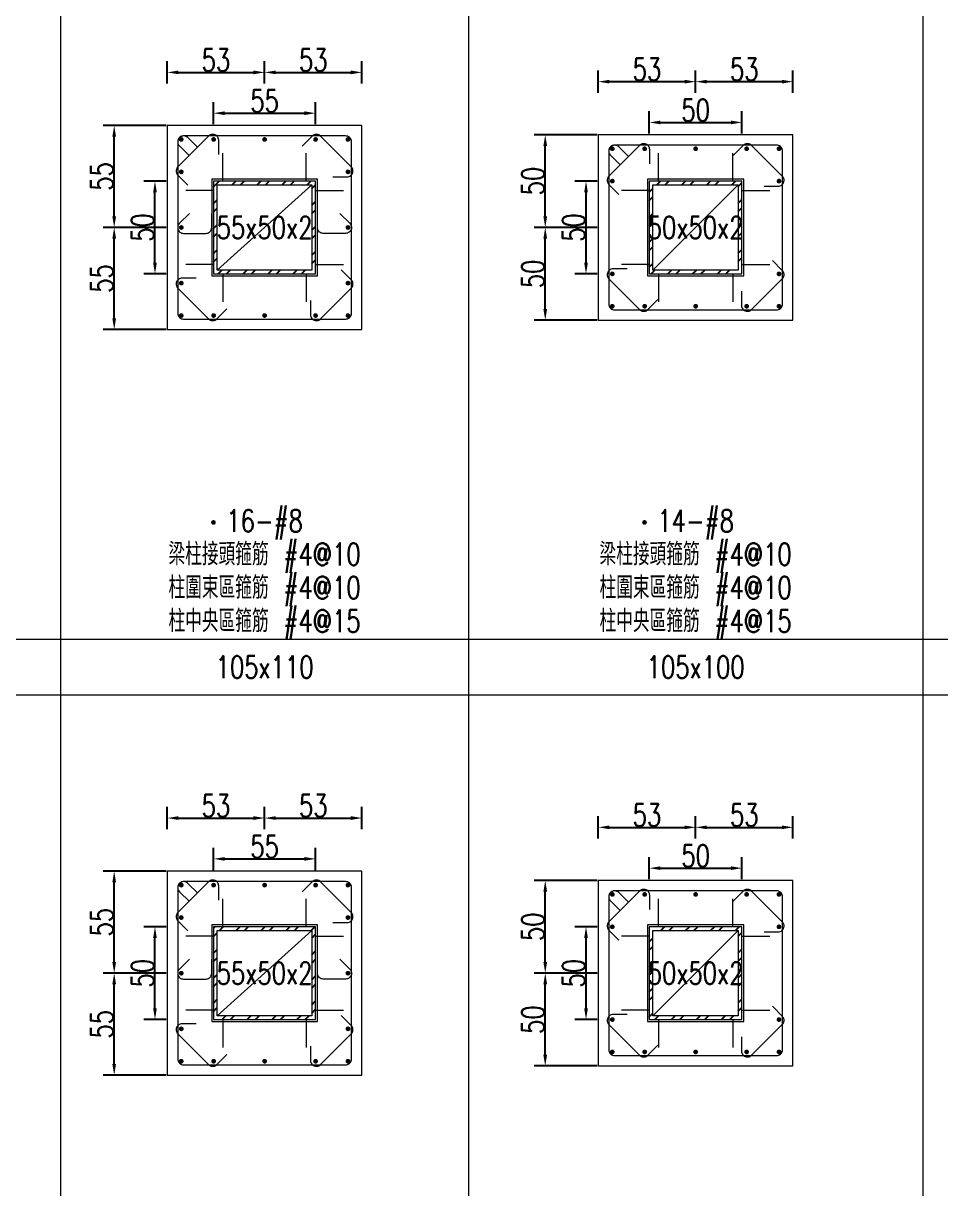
# Model space of a CAD drawing. Header units: millimetres. Extents: x 0 to 3905, y 0 to 8880.
# Drawn here: x 2430 to 2925, y 6568 to 7196 of the extents above; entities that cross this region are included whole.
import ezdxf
from ezdxf.enums import TextEntityAlignment as Align

# ---------------------------------------------------------------- set-up
doc = ezdxf.new("R2010")
doc.units = ezdxf.units.MM
doc.layers.get('DEFPOINTS').update_dxf_attribs({"color": 3})
for name, color, linetype in [('Hatch線', 6, 'Continuous'), ('主筋斷面', 2, 'Continuous'), ('文字-主筋根數', 7, 'Continuous'), ('文字-剪力筋 中央區', 7, 'Continuous'), ('文字-剪力筋-BC', 7, 'Continuous'), ('文字-剪力筋-圍束區', 7, 'Continuous'), ('文字-斷面尺寸', 7, 'Continuous'), ('文字-輔助字', 7, 'Continuous'), ('柱斷面線', 4, 'Continuous'), ('標註字', 4, 'Continuous'), ('箍筋線', 1, 'Continuous'), ('網格線', 7, 'Continuous'), ('鋼柱', 11, 'Continuous')]:
    doc.layers.add(name, color=color, linetype=linetype)
doc.styles.add('note', font='txt.shx', dxfattribs={"width": 0.75, "height": 12})
doc.styles.add('txt', font='txt.shx', dxfattribs={"height": 0.2, "bigfont": 'chineset.shx'})
doc.dimstyles.new('RCAD_DIM', dxfattribs={"dimtxt": 12, "dimasz": 6, "dimexe": 6, "dimexo": 0.625, "dimtad": 1, "dimdec": 0, "dimdsep": 46, "dimtxsty": 'note', "dimcen": 2.5, "dimclrd": 256, "dimclre": 256, "dimclrt": 256, "dimadec": 0, "dimazin": 0, "dimtfac": 1, "dimtmove": 0, "dimatfit": 3, "dimfxl": 0, "dimtolj": 1, "dimarcsym": 0})

# ---------------------------------------------------------------- blocks, each defined once
blk = doc.blocks.new('*D1434')
at = {"layer": 'DEFPOINTS', "color": 0}
for p in [(2587.5, 6745.625), (2532.5, 6739), (2587.5, 6739)]:
    blk.add_point(p, dxfattribs=at)
at = {"layer": '標註字', "lineweight": -2}
for p, q in [((2532.5, 6739.625), (2532.5, 6751.625)), ((2587.5, 6739.625), (2587.5, 6751.625)), ((2538.5, 6745.625), (2581.5, 6745.625))]:
    blk.add_line(p, q, dxfattribs=at)
at = {"layer": '標註字'}
for points in [[(2538.5, 6746.625), (2538.5, 6744.625), (2532.5, 6745.625)], [(2581.5, 6744.625), (2581.5, 6746.625), (2587.5, 6745.625)]]:
    blk.add_solid(points, dxfattribs=at)
at = {"layer": '標註字', "insert": (2560, 6752.25), "char_height": 12, "attachment_point": 5, "style": 'note'}
blk.add_mtext('\\A1;55', dxfattribs=at)
blk = doc.blocks.new('*D1435')
at = {"layer": 'DEFPOINTS', "color": 0}
for p in [(2500.875, 6709), (2507.5, 6709), (2507.5, 6659)]:
    blk.add_point(p, dxfattribs=at)
at = {"layer": '標註字', "lineweight": -2}
for p, q in [((2506.875, 6709), (2494.875, 6709)), ((2500.875, 6665), (2500.875, 6703)), ((2506.875, 6659), (2494.875, 6659))]:
    blk.add_line(p, q, dxfattribs=at)
at = {"layer": '標註字'}
for points in [[(2501.875, 6703), (2499.875, 6703), (2500.875, 6709)], [(2499.875, 6665), (2501.875, 6665), (2500.875, 6659)]]:
    blk.add_solid(points, dxfattribs=at)
at = {"layer": '標註字', "insert": (2494.25, 6684), "char_height": 12, "attachment_point": 5, "rotation": 90, "style": 'note'}
blk.add_mtext('\\A1;50', dxfattribs=at)
blk = doc.blocks.new('*D1436')
at = {"layer": 'DEFPOINTS', "color": 0}
for p in [(2560, 6767.625), (2507.5, 6761), (2560, 6761)]:
    blk.add_point(p, dxfattribs=at)
at = {"layer": '標註字', "lineweight": -2}
for p, q in [((2507.5, 6761.625), (2507.5, 6773.625)), ((2560, 6761.625), (2560, 6773.625)), ((2513.5, 6767.625), (2554, 6767.625))]:
    blk.add_line(p, q, dxfattribs=at)
at = {"layer": '標註字'}
for points in [[(2513.5, 6768.625), (2513.5, 6766.625), (2507.5, 6767.625)], [(2554, 6766.625), (2554, 6768.625), (2560, 6767.625)]]:
    blk.add_solid(points, dxfattribs=at)
at = {"layer": '標註字', "insert": (2533.75, 6774.25), "char_height": 12, "attachment_point": 5, "style": 'note'}
blk.add_mtext('\\A1;53', dxfattribs=at)
blk = doc.blocks.new('*D1437')
at = {"layer": 'DEFPOINTS', "color": 0}
for p in [(2612.5, 6767.625), (2560, 6761), (2612.5, 6761)]:
    blk.add_point(p, dxfattribs=at)
at = {"layer": '標註字', "lineweight": -2}
for p, q in [((2560, 6761.625), (2560, 6773.625)), ((2612.5, 6761.625), (2612.5, 6773.625)), ((2566, 6767.625), (2606.5, 6767.625))]:
    blk.add_line(p, q, dxfattribs=at)
at = {"layer": '標註字'}
for points in [[(2566, 6768.625), (2566, 6766.625), (2560, 6767.625)], [(2606.5, 6766.625), (2606.5, 6768.625), (2612.5, 6767.625)]]:
    blk.add_solid(points, dxfattribs=at)
at = {"layer": '標註字', "insert": (2586.25, 6774.25), "char_height": 12, "attachment_point": 5, "style": 'note'}
blk.add_mtext('\\A1;53', dxfattribs=at)
blk = doc.blocks.new('*D1438')
at = {"layer": 'DEFPOINTS', "color": 0}
for p in [(2478.875, 6684), (2507.5, 6684), (2507.5, 6629)]:
    blk.add_point(p, dxfattribs=at)
at = {"layer": '標註字', "lineweight": -2}
for p, q in [((2506.875, 6684), (2472.875, 6684)), ((2478.875, 6635), (2478.875, 6678)), ((2506.875, 6629), (2472.875, 6629))]:
    blk.add_line(p, q, dxfattribs=at)
at = {"layer": '標註字'}
for points in [[(2479.875, 6678), (2477.875, 6678), (2478.875, 6684)], [(2477.875, 6635), (2479.875, 6635), (2478.875, 6629)]]:
    blk.add_solid(points, dxfattribs=at)
at = {"layer": '標註字', "insert": (2472.25, 6656.5), "char_height": 12, "attachment_point": 5, "rotation": 90, "style": 'note'}
blk.add_mtext('\\A1;55', dxfattribs=at)
blk = doc.blocks.new('*D1439')
at = {"layer": 'DEFPOINTS', "color": 0}
for p in [(2478.875, 6739), (2507.5, 6739), (2507.5, 6684)]:
    blk.add_point(p, dxfattribs=at)
at = {"layer": '標註字', "lineweight": -2}
for p, q in [((2506.875, 6739), (2472.875, 6739)), ((2478.875, 6690), (2478.875, 6733)), ((2506.875, 6684), (2472.875, 6684))]:
    blk.add_line(p, q, dxfattribs=at)
at = {"layer": '標註字'}
for points in [[(2479.875, 6733), (2477.875, 6733), (2478.875, 6739)], [(2477.875, 6690), (2479.875, 6690), (2478.875, 6684)]]:
    blk.add_solid(points, dxfattribs=at)
at = {"layer": '標註字', "insert": (2472.25, 6711.5), "char_height": 12, "attachment_point": 5, "rotation": 90, "style": 'note'}
blk.add_mtext('\\A1;55', dxfattribs=at)
blk = doc.blocks.new('Circle_Filled')
at = {"const_width": 0.5}
blk.add_lwpolyline([(-0.25, 0, 1), (0.25, 0, 1)], format="xyb", close=True, dxfattribs=at)
blk = doc.blocks.new('*D1440')
at = {"layer": 'DEFPOINTS', "color": 0}
for p in [(2587.5, 7147.625), (2532.5, 7141), (2587.5, 7141)]:
    blk.add_point(p, dxfattribs=at)
at = {"layer": '標註字', "lineweight": -2}
for p, q in [((2532.5, 7141.625), (2532.5, 7153.625)), ((2587.5, 7141.625), (2587.5, 7153.625)), ((2538.5, 7147.625), (2581.5, 7147.625))]:
    blk.add_line(p, q, dxfattribs=at)
at = {"layer": '標註字'}
for points in [[(2538.5, 7148.625), (2538.5, 7146.625), (2532.5, 7147.625)], [(2581.5, 7146.625), (2581.5, 7148.625), (2587.5, 7147.625)]]:
    blk.add_solid(points, dxfattribs=at)
at = {"layer": '標註字', "insert": (2560, 7154.25), "char_height": 12, "attachment_point": 5, "style": 'note'}
blk.add_mtext('\\A1;55', dxfattribs=at)
blk = doc.blocks.new('*D1441')
at = {"layer": 'DEFPOINTS', "color": 0}
for p in [(2500.875, 7111), (2507.5, 7111), (2507.5, 7061)]:
    blk.add_point(p, dxfattribs=at)
at = {"layer": '標註字', "lineweight": -2}
for p, q in [((2506.875, 7111), (2494.875, 7111)), ((2500.875, 7067), (2500.875, 7105)), ((2506.875, 7061), (2494.875, 7061))]:
    blk.add_line(p, q, dxfattribs=at)
at = {"layer": '標註字'}
for points in [[(2501.875, 7105), (2499.875, 7105), (2500.875, 7111)], [(2499.875, 7067), (2501.875, 7067), (2500.875, 7061)]]:
    blk.add_solid(points, dxfattribs=at)
at = {"layer": '標註字', "insert": (2494.25, 7086), "char_height": 12, "attachment_point": 5, "rotation": 90, "style": 'note'}
blk.add_mtext('\\A1;50', dxfattribs=at)
blk = doc.blocks.new('*D1442')
at = {"layer": 'DEFPOINTS', "color": 0}
for p in [(2560, 7169.625), (2507.5, 7163), (2560, 7163)]:
    blk.add_point(p, dxfattribs=at)
at = {"layer": '標註字', "lineweight": -2}
for p, q in [((2507.5, 7163.625), (2507.5, 7175.625)), ((2560, 7163.625), (2560, 7175.625)), ((2513.5, 7169.625), (2554, 7169.625))]:
    blk.add_line(p, q, dxfattribs=at)
at = {"layer": '標註字'}
for points in [[(2513.5, 7170.625), (2513.5, 7168.625), (2507.5, 7169.625)], [(2554, 7168.625), (2554, 7170.625), (2560, 7169.625)]]:
    blk.add_solid(points, dxfattribs=at)
at = {"layer": '標註字', "insert": (2533.75, 7176.25), "char_height": 12, "attachment_point": 5, "style": 'note'}
blk.add_mtext('\\A1;53', dxfattribs=at)
blk = doc.blocks.new('*D1443')
at = {"layer": 'DEFPOINTS', "color": 0}
for p in [(2612.5, 7169.625), (2560, 7163), (2612.5, 7163)]:
    blk.add_point(p, dxfattribs=at)
at = {"layer": '標註字', "lineweight": -2}
for p, q in [((2560, 7163.625), (2560, 7175.625)), ((2612.5, 7163.625), (2612.5, 7175.625)), ((2566, 7169.625), (2606.5, 7169.625))]:
    blk.add_line(p, q, dxfattribs=at)
at = {"layer": '標註字'}
for points in [[(2566, 7170.625), (2566, 7168.625), (2560, 7169.625)], [(2606.5, 7168.625), (2606.5, 7170.625), (2612.5, 7169.625)]]:
    blk.add_solid(points, dxfattribs=at)
at = {"layer": '標註字', "insert": (2586.25, 7176.25), "char_height": 12, "attachment_point": 5, "style": 'note'}
blk.add_mtext('\\A1;53', dxfattribs=at)
blk = doc.blocks.new('*D1444')
at = {"layer": 'DEFPOINTS', "color": 0}
for p in [(2478.875, 7086), (2507.5, 7086), (2507.5, 7031)]:
    blk.add_point(p, dxfattribs=at)
at = {"layer": '標註字', "lineweight": -2}
for p, q in [((2506.875, 7086), (2472.875, 7086)), ((2478.875, 7037), (2478.875, 7080)), ((2506.875, 7031), (2472.875, 7031))]:
    blk.add_line(p, q, dxfattribs=at)
at = {"layer": '標註字'}
for points in [[(2479.875, 7080), (2477.875, 7080), (2478.875, 7086)], [(2477.875, 7037), (2479.875, 7037), (2478.875, 7031)]]:
    blk.add_solid(points, dxfattribs=at)
at = {"layer": '標註字', "insert": (2472.25, 7058.5), "char_height": 12, "attachment_point": 5, "rotation": 90, "style": 'note'}
blk.add_mtext('\\A1;55', dxfattribs=at)
blk = doc.blocks.new('*D1445')
at = {"layer": 'DEFPOINTS', "color": 0}
for p in [(2478.875, 7141), (2507.5, 7141), (2507.5, 7086)]:
    blk.add_point(p, dxfattribs=at)
at = {"layer": '標註字', "lineweight": -2}
for p, q in [((2506.875, 7141), (2472.875, 7141)), ((2478.875, 7092), (2478.875, 7135)), ((2506.875, 7086), (2472.875, 7086))]:
    blk.add_line(p, q, dxfattribs=at)
at = {"layer": '標註字'}
for points in [[(2479.875, 7135), (2477.875, 7135), (2478.875, 7141)], [(2477.875, 7092), (2479.875, 7092), (2478.875, 7086)]]:
    blk.add_solid(points, dxfattribs=at)
at = {"layer": '標註字', "insert": (2472.25, 7113.5), "char_height": 12, "attachment_point": 5, "rotation": 90, "style": 'note'}
blk.add_mtext('\\A1;55', dxfattribs=at)
blk = doc.blocks.new('*D1566')
at = {"layer": 'DEFPOINTS', "color": 0}
for p in [(2817.5, 6740.625), (2767.5, 6734), (2817.5, 6734)]:
    blk.add_point(p, dxfattribs=at)
at = {"layer": '標註字', "lineweight": -2}
for p, q in [((2767.5, 6734.625), (2767.5, 6746.625)), ((2817.5, 6734.625), (2817.5, 6746.625)), ((2773.5, 6740.625), (2811.5, 6740.625))]:
    blk.add_line(p, q, dxfattribs=at)
at = {"layer": '標註字'}
for points in [[(2773.5, 6741.625), (2773.5, 6739.625), (2767.5, 6740.625)], [(2811.5, 6739.625), (2811.5, 6741.625), (2817.5, 6740.625)]]:
    blk.add_solid(points, dxfattribs=at)
at = {"layer": '標註字', "insert": (2792.5, 6747.25), "char_height": 12, "attachment_point": 5, "style": 'note'}
blk.add_mtext('\\A1;50', dxfattribs=at)
blk = doc.blocks.new('*D1567')
at = {"layer": 'DEFPOINTS', "color": 0}
for p in [(2733.375, 6709), (2740, 6709), (2740, 6659)]:
    blk.add_point(p, dxfattribs=at)
at = {"layer": '標註字', "lineweight": -2}
for p, q in [((2739.375, 6709), (2727.375, 6709)), ((2733.375, 6665), (2733.375, 6703)), ((2739.375, 6659), (2727.375, 6659))]:
    blk.add_line(p, q, dxfattribs=at)
at = {"layer": '標註字'}
for points in [[(2734.375, 6703), (2732.375, 6703), (2733.375, 6709)], [(2732.375, 6665), (2734.375, 6665), (2733.375, 6659)]]:
    blk.add_solid(points, dxfattribs=at)
at = {"layer": '標註字', "insert": (2726.75, 6684), "char_height": 12, "attachment_point": 5, "rotation": 90, "style": 'note'}
blk.add_mtext('\\A1;50', dxfattribs=at)
blk = doc.blocks.new('*D1568')
at = {"layer": 'DEFPOINTS', "color": 0}
for p in [(2792.5, 6762.625), (2740, 6756), (2792.5, 6756)]:
    blk.add_point(p, dxfattribs=at)
at = {"layer": '標註字', "lineweight": -2}
for p, q in [((2740, 6756.625), (2740, 6768.625)), ((2792.5, 6756.625), (2792.5, 6768.625)), ((2746, 6762.625), (2786.5, 6762.625))]:
    blk.add_line(p, q, dxfattribs=at)
at = {"layer": '標註字'}
for points in [[(2746, 6763.625), (2746, 6761.625), (2740, 6762.625)], [(2786.5, 6761.625), (2786.5, 6763.625), (2792.5, 6762.625)]]:
    blk.add_solid(points, dxfattribs=at)
at = {"layer": '標註字', "insert": (2766.25, 6769.25), "char_height": 12, "attachment_point": 5, "style": 'note'}
blk.add_mtext('\\A1;53', dxfattribs=at)
blk = doc.blocks.new('*D1569')
at = {"layer": 'DEFPOINTS', "color": 0}
for p in [(2845, 6762.625), (2792.5, 6756), (2845, 6756)]:
    blk.add_point(p, dxfattribs=at)
at = {"layer": '標註字', "lineweight": -2}
for p, q in [((2792.5, 6756.625), (2792.5, 6768.625)), ((2845, 6756.625), (2845, 6768.625)), ((2798.5, 6762.625), (2839, 6762.625))]:
    blk.add_line(p, q, dxfattribs=at)
at = {"layer": '標註字'}
for points in [[(2798.5, 6763.625), (2798.5, 6761.625), (2792.5, 6762.625)], [(2839, 6761.625), (2839, 6763.625), (2845, 6762.625)]]:
    blk.add_solid(points, dxfattribs=at)
at = {"layer": '標註字', "insert": (2818.75, 6769.25), "char_height": 12, "attachment_point": 5, "style": 'note'}
blk.add_mtext('\\A1;53', dxfattribs=at)
blk = doc.blocks.new('*D1570')
at = {"layer": 'DEFPOINTS', "color": 0}
for p in [(2711.375, 6684), (2740, 6684), (2740, 6634)]:
    blk.add_point(p, dxfattribs=at)
at = {"layer": '標註字', "lineweight": -2}
for p, q in [((2739.375, 6684), (2705.375, 6684)), ((2711.375, 6640), (2711.375, 6678)), ((2739.375, 6634), (2705.375, 6634))]:
    blk.add_line(p, q, dxfattribs=at)
at = {"layer": '標註字'}
for points in [[(2712.375, 6678), (2710.375, 6678), (2711.375, 6684)], [(2710.375, 6640), (2712.375, 6640), (2711.375, 6634)]]:
    blk.add_solid(points, dxfattribs=at)
at = {"layer": '標註字', "insert": (2704.75, 6659), "char_height": 12, "attachment_point": 5, "rotation": 90, "style": 'note'}
blk.add_mtext('\\A1;50', dxfattribs=at)
blk = doc.blocks.new('*D1571')
at = {"layer": 'DEFPOINTS', "color": 0}
for p in [(2711.375, 6734), (2740, 6734), (2740, 6684)]:
    blk.add_point(p, dxfattribs=at)
at = {"layer": '標註字', "lineweight": -2}
for p, q in [((2739.375, 6734), (2705.375, 6734)), ((2711.375, 6690), (2711.375, 6728)), ((2739.375, 6684), (2705.375, 6684))]:
    blk.add_line(p, q, dxfattribs=at)
at = {"layer": '標註字'}
for points in [[(2712.375, 6728), (2710.375, 6728), (2711.375, 6734)], [(2710.375, 6690), (2712.375, 6690), (2711.375, 6684)]]:
    blk.add_solid(points, dxfattribs=at)
at = {"layer": '標註字', "insert": (2704.75, 6709), "char_height": 12, "attachment_point": 5, "rotation": 90, "style": 'note'}
blk.add_mtext('\\A1;50', dxfattribs=at)
blk = doc.blocks.new('*D1572')
at = {"layer": 'DEFPOINTS', "color": 0}
for p in [(2817.5, 7142.625), (2767.5, 7136), (2817.5, 7136)]:
    blk.add_point(p, dxfattribs=at)
at = {"layer": '標註字', "lineweight": -2}
for p, q in [((2767.5, 7136.625), (2767.5, 7148.625)), ((2817.5, 7136.625), (2817.5, 7148.625)), ((2773.5, 7142.625), (2811.5, 7142.625))]:
    blk.add_line(p, q, dxfattribs=at)
at = {"layer": '標註字'}
for points in [[(2773.5, 7143.625), (2773.5, 7141.625), (2767.5, 7142.625)], [(2811.5, 7141.625), (2811.5, 7143.625), (2817.5, 7142.625)]]:
    blk.add_solid(points, dxfattribs=at)
at = {"layer": '標註字', "insert": (2792.5, 7149.25), "char_height": 12, "attachment_point": 5, "style": 'note'}
blk.add_mtext('\\A1;50', dxfattribs=at)
blk = doc.blocks.new('*D1573')
at = {"layer": 'DEFPOINTS', "color": 0}
for p in [(2733.375, 7111), (2740, 7111), (2740, 7061)]:
    blk.add_point(p, dxfattribs=at)
at = {"layer": '標註字', "lineweight": -2}
for p, q in [((2739.375, 7111), (2727.375, 7111)), ((2733.375, 7067), (2733.375, 7105)), ((2739.375, 7061), (2727.375, 7061))]:
    blk.add_line(p, q, dxfattribs=at)
at = {"layer": '標註字'}
for points in [[(2734.375, 7105), (2732.375, 7105), (2733.375, 7111)], [(2732.375, 7067), (2734.375, 7067), (2733.375, 7061)]]:
    blk.add_solid(points, dxfattribs=at)
at = {"layer": '標註字', "insert": (2726.75, 7086), "char_height": 12, "attachment_point": 5, "rotation": 90, "style": 'note'}
blk.add_mtext('\\A1;50', dxfattribs=at)
blk = doc.blocks.new('*D1574')
at = {"layer": 'DEFPOINTS', "color": 0}
for p in [(2792.5, 7164.625), (2740, 7158), (2792.5, 7158)]:
    blk.add_point(p, dxfattribs=at)
at = {"layer": '標註字', "lineweight": -2}
for p, q in [((2740, 7158.625), (2740, 7170.625)), ((2792.5, 7158.625), (2792.5, 7170.625)), ((2746, 7164.625), (2786.5, 7164.625))]:
    blk.add_line(p, q, dxfattribs=at)
at = {"layer": '標註字'}
for points in [[(2746, 7165.625), (2746, 7163.625), (2740, 7164.625)], [(2786.5, 7163.625), (2786.5, 7165.625), (2792.5, 7164.625)]]:
    blk.add_solid(points, dxfattribs=at)
at = {"layer": '標註字', "insert": (2766.25, 7171.25), "char_height": 12, "attachment_point": 5, "style": 'note'}
blk.add_mtext('\\A1;53', dxfattribs=at)
blk = doc.blocks.new('*D1575')
at = {"layer": 'DEFPOINTS', "color": 0}
for p in [(2845, 7164.625), (2792.5, 7158), (2845, 7158)]:
    blk.add_point(p, dxfattribs=at)
at = {"layer": '標註字', "lineweight": -2}
for p, q in [((2792.5, 7158.625), (2792.5, 7170.625)), ((2845, 7158.625), (2845, 7170.625)), ((2798.5, 7164.625), (2839, 7164.625))]:
    blk.add_line(p, q, dxfattribs=at)
at = {"layer": '標註字'}
for points in [[(2798.5, 7165.625), (2798.5, 7163.625), (2792.5, 7164.625)], [(2839, 7163.625), (2839, 7165.625), (2845, 7164.625)]]:
    blk.add_solid(points, dxfattribs=at)
at = {"layer": '標註字', "insert": (2818.75, 7171.25), "char_height": 12, "attachment_point": 5, "style": 'note'}
blk.add_mtext('\\A1;53', dxfattribs=at)
blk = doc.blocks.new('*D1576')
at = {"layer": 'DEFPOINTS', "color": 0}
for p in [(2711.375, 7086), (2740, 7086), (2740, 7036)]:
    blk.add_point(p, dxfattribs=at)
at = {"layer": '標註字', "lineweight": -2}
for p, q in [((2739.375, 7086), (2705.375, 7086)), ((2711.375, 7042), (2711.375, 7080)), ((2739.375, 7036), (2705.375, 7036))]:
    blk.add_line(p, q, dxfattribs=at)
at = {"layer": '標註字'}
for points in [[(2712.375, 7080), (2710.375, 7080), (2711.375, 7086)], [(2710.375, 7042), (2712.375, 7042), (2711.375, 7036)]]:
    blk.add_solid(points, dxfattribs=at)
at = {"layer": '標註字', "insert": (2704.75, 7061), "char_height": 12, "attachment_point": 5, "rotation": 90, "style": 'note'}
blk.add_mtext('\\A1;50', dxfattribs=at)
blk = doc.blocks.new('*D1577')
at = {"layer": 'DEFPOINTS', "color": 0}
for p in [(2711.375, 7136), (2740, 7136), (2740, 7086)]:
    blk.add_point(p, dxfattribs=at)
at = {"layer": '標註字', "lineweight": -2}
for p, q in [((2739.375, 7136), (2705.375, 7136)), ((2711.375, 7092), (2711.375, 7130)), ((2739.375, 7086), (2705.375, 7086))]:
    blk.add_line(p, q, dxfattribs=at)
at = {"layer": '標註字'}
for points in [[(2712.375, 7130), (2710.375, 7130), (2711.375, 7136)], [(2710.375, 7092), (2712.375, 7092), (2711.375, 7086)]]:
    blk.add_solid(points, dxfattribs=at)
at = {"layer": '標註字', "insert": (2704.75, 7111), "char_height": 12, "attachment_point": 5, "rotation": 90, "style": 'note'}
blk.add_mtext('\\A1;50', dxfattribs=at)

msp = doc.modelspace()

# ---------------------------------------------------------------- hatches: boundary and pattern name
at = {"layer": 'Hatch線'}
h = msp.add_hatch(dxfattribs=at)
h.set_pattern_fill('ANSI32', color=256, style=0)
h.paths.add_polyline_path([(2532.5, 7061), (2587.5, 7061), (2587.5, 7111), (2532.5, 7111)], flags=17)
h.paths.add_polyline_path([(2534.5, 7063), (2534.5, 7109), (2585.5, 7109), (2585.5, 7063)])
h = msp.add_hatch(dxfattribs=at)
h.set_pattern_fill('ANSI32', color=256, style=0)
h.paths.add_polyline_path([(2767.5, 7061), (2817.5, 7061), (2817.5, 7111), (2767.5, 7111)], flags=17)
h.paths.add_polyline_path([(2769.5, 7063), (2769.5, 7109), (2815.5, 7109), (2815.5, 7063)])
h = msp.add_hatch(dxfattribs=at)
h.set_pattern_fill('ANSI32', color=256, style=0)
h.paths.add_polyline_path([(2532.5, 6659), (2587.5, 6659), (2587.5, 6709), (2532.5, 6709)], flags=17)
h.paths.add_polyline_path([(2534.5, 6661), (2534.5, 6707), (2585.5, 6707), (2585.5, 6661)])
h = msp.add_hatch(dxfattribs=at)
h.set_pattern_fill('ANSI32', color=256, style=0)
h.paths.add_polyline_path([(2767.5, 6659), (2817.5, 6659), (2817.5, 6709), (2767.5, 6709)], flags=17)
h.paths.add_polyline_path([(2769.5, 6661), (2769.5, 6707), (2815.5, 6707), (2815.5, 6661)])

# ---------------------------------------------------------------- linework, layer by layer
at = {"layer": 'DEFPOINTS', "lineweight": 5}
for points in [[(2537.5, 7111), (2537.5, 7126)], [(2582.5, 7111), (2582.5, 7126)], [(2772.5, 7111), (2772.5, 7126)], [(2812.5, 7111), (2812.5, 7126)], [(2532.5, 7060), (2588.5, 7060), (2588.5, 7112), (2531.5, 7112), (2531.5, 7060), (2532.5, 7060)], [(2767.5, 7060), (2818.5, 7060), (2818.5, 7112), (2766.5, 7112), (2766.5, 7060), (2767.5, 7060)], [(2532.5, 7106), (2517.5, 7106)], [(2534.5, 7063), (2585.5, 7109)], [(2587.5, 7106), (2602.5, 7106)], [(2767.5, 7106), (2752.5, 7106)], [(2769.5, 7063), (2815.5, 7109)], [(2817.5, 7106), (2832.5, 7106)], [(2532.5, 7066), (2517.5, 7066)], [(2587.5, 7066), (2602.5, 7066)], [(2767.5, 7066), (2752.5, 7066)], [(2817.5, 7066), (2832.5, 7066)], [(2537.5, 7061), (2537.5, 7046)], [(2582.5, 7061), (2582.5, 7046)], [(2772.5, 7061), (2772.5, 7046)], [(2812.5, 7061), (2812.5, 7046)], [(2537.5, 6709), (2537.5, 6724)], [(2582.5, 6709), (2582.5, 6724)], [(2772.5, 6709), (2772.5, 6724)], [(2812.5, 6709), (2812.5, 6724)], [(2532.5, 6658), (2588.5, 6658), (2588.5, 6710), (2531.5, 6710), (2531.5, 6658), (2532.5, 6658)], [(2767.5, 6658), (2818.5, 6658), (2818.5, 6710), (2766.5, 6710), (2766.5, 6658), (2767.5, 6658)], [(2532.5, 6704), (2517.5, 6704)], [(2534.5, 6661), (2585.5, 6707)], [(2587.5, 6704), (2602.5, 6704)], [(2767.5, 6704), (2752.5, 6704)], [(2769.5, 6661), (2815.5, 6707)], [(2817.5, 6704), (2832.5, 6704)], [(2532.5, 6664), (2517.5, 6664)], [(2587.5, 6664), (2602.5, 6664)], [(2767.5, 6664), (2752.5, 6664)], [(2817.5, 6664), (2832.5, 6664)], [(2537.5, 6659), (2537.5, 6644)], [(2582.5, 6659), (2582.5, 6644)], [(2772.5, 6659), (2772.5, 6644)], [(2812.5, 6659), (2812.5, 6644)]]:
    msp.add_lwpolyline(points, dxfattribs=at)
at = {"layer": '柱斷面線', "lineweight": 5}
for points in [[(2507.5, 7031), (2612.5, 7031), (2612.5, 7141), (2507.5, 7141), (2507.5, 7031)], [(2740, 7036), (2845, 7036), (2845, 7136), (2740, 7136), (2740, 7036)], [(2507.5, 6629), (2612.5, 6629), (2612.5, 6739), (2507.5, 6739), (2507.5, 6629)], [(2740, 6634), (2845, 6634), (2845, 6734), (2740, 6734), (2740, 6634)]]:
    msp.add_lwpolyline(points, dxfattribs=at)
at = {"layer": '箍筋線', "lineweight": 5}
for points in [[(2535.23, 7125.39), (2535.23, 7133.01), (2535.18, 7133.54), (2535.05, 7134.06), (2534.83, 7134.55), (2534.53, 7134.99), (2534.17, 7135.38), (2533.74, 7135.7), (2533.27, 7135.94), (2532.76, 7136.11), (2532.23, 7136.18), (2531.7, 7136.17), (2531.17, 7136.06), (2530.67, 7135.87), (2530.21, 7135.6), (2529.81, 7135.26), (2513.24, 7118.69), (2512.89, 7118.27), (2512.61, 7117.79), (2512.42, 7117.27), (2512.33, 7116.73), (2512.33, 7116.17), (2512.42, 7115.63), (2512.61, 7115.11), (2512.89, 7114.63), (2513.24, 7114.2), (2518.63, 7108.82)], [(2523.94, 7129.05), (2518.56, 7134.44), (2518.15, 7134.78), (2517.69, 7135.05), (2517.19, 7135.24), (2516.67, 7135.35), (2516.13, 7135.36), (2515.6, 7135.29), (2515.09, 7135.12), (2514.62, 7134.88), (2514.19, 7134.56), (2513.83, 7134.17), (2513.53, 7133.73), (2513.31, 7133.24), (2513.18, 7132.72), (2513.13, 7132.19), (2513.13, 7039.81), (2513.18, 7039.26), (2513.33, 7038.72), (2513.56, 7038.22), (2513.88, 7037.77), (2514.27, 7037.38), (2514.72, 7037.06), (2515.22, 7036.83), (2515.76, 7036.68), (2516.31, 7036.63), (2603.69, 7036.63), (2604.24, 7036.68), (2604.78, 7036.83), (2605.28, 7037.06), (2605.73, 7037.38), (2606.12, 7037.77), (2606.44, 7038.22), (2606.67, 7038.72), (2606.82, 7039.26), (2606.87, 7039.81), (2606.87, 7132.19), (2606.82, 7132.74), (2606.67, 7133.28), (2606.44, 7133.78), (2606.12, 7134.23), (2605.73, 7134.62), (2605.28, 7134.94), (2604.78, 7135.17), (2604.24, 7135.32), (2603.69, 7135.37), (2516.31, 7135.37), (2515.78, 7135.32), (2515.26, 7135.19), (2514.77, 7134.97), (2514.33, 7134.67), (2513.94, 7134.31), (2513.62, 7133.88), (2513.38, 7133.41), (2513.21, 7132.9), (2513.14, 7132.37), (2513.15, 7131.83), (2513.26, 7131.31), (2513.45, 7130.81), (2513.72, 7130.35), (2514.06, 7129.94), (2519.45, 7124.56)], [(2596.89, 7113.27), (2604.51, 7113.27), (2605.04, 7113.32), (2605.56, 7113.45), (2606.05, 7113.67), (2606.49, 7113.97), (2606.88, 7114.33), (2607.2, 7114.76), (2607.44, 7115.23), (2607.61, 7115.74), (2607.68, 7116.27), (2607.67, 7116.8), (2607.56, 7117.33), (2607.37, 7117.83), (2607.1, 7118.29), (2606.76, 7118.69), (2590.19, 7135.26), (2589.77, 7135.61), (2589.29, 7135.89), (2588.77, 7136.08), (2588.23, 7136.17), (2587.67, 7136.17), (2587.13, 7136.08), (2586.61, 7135.89), (2586.13, 7135.61), (2585.7, 7135.26), (2580.32, 7129.87)], [(2767.73, 7120.39), (2767.73, 7128.01), (2767.68, 7128.54), (2767.55, 7129.06), (2767.33, 7129.55), (2767.03, 7129.99), (2766.67, 7130.38), (2766.24, 7130.7), (2765.77, 7130.94), (2765.26, 7131.11), (2764.73, 7131.18), (2764.2, 7131.17), (2763.67, 7131.06), (2763.17, 7130.87), (2762.71, 7130.6), (2762.31, 7130.26), (2745.74, 7113.69), (2745.39, 7113.27), (2745.11, 7112.79), (2744.92, 7112.27), (2744.83, 7111.73), (2744.83, 7111.17), (2744.92, 7110.63), (2745.11, 7110.11), (2745.39, 7109.63), (2745.74, 7109.2), (2751.13, 7103.82)], [(2829.39, 7108.27), (2837.01, 7108.27), (2837.54, 7108.32), (2838.06, 7108.45), (2838.55, 7108.67), (2838.99, 7108.97), (2839.38, 7109.33), (2839.7, 7109.76), (2839.94, 7110.23), (2840.11, 7110.74), (2840.18, 7111.27), (2840.17, 7111.8), (2840.06, 7112.33), (2839.87, 7112.83), (2839.6, 7113.29), (2839.26, 7113.69), (2822.69, 7130.26), (2822.27, 7130.61), (2821.79, 7130.89), (2821.27, 7131.08), (2820.73, 7131.17), (2820.17, 7131.17), (2819.63, 7131.08), (2819.11, 7130.89), (2818.63, 7130.61), (2818.2, 7130.26), (2812.82, 7124.87)], [(2756.44, 7124.05), (2751.06, 7129.44), (2750.65, 7129.78), (2750.19, 7130.05), (2749.69, 7130.24), (2749.17, 7130.35), (2748.63, 7130.36), (2748.1, 7130.29), (2747.59, 7130.12), (2747.12, 7129.88), (2746.69, 7129.56), (2746.33, 7129.17), (2746.03, 7128.73), (2745.81, 7128.24), (2745.68, 7127.72), (2745.63, 7127.19), (2745.63, 7044.81), (2745.68, 7044.26), (2745.83, 7043.72), (2746.06, 7043.22), (2746.38, 7042.77), (2746.77, 7042.38), (2747.22, 7042.06), (2747.72, 7041.83), (2748.26, 7041.68), (2748.81, 7041.63), (2836.19, 7041.63), (2836.74, 7041.68), (2837.28, 7041.83), (2837.78, 7042.06), (2838.23, 7042.38), (2838.62, 7042.77), (2838.94, 7043.22), (2839.17, 7043.72), (2839.32, 7044.26), (2839.37, 7044.81), (2839.37, 7127.19), (2839.32, 7127.74), (2839.17, 7128.28), (2838.94, 7128.78), (2838.62, 7129.23), (2838.23, 7129.62), (2837.78, 7129.94), (2837.28, 7130.17), (2836.74, 7130.32), (2836.19, 7130.37), (2748.81, 7130.37), (2748.28, 7130.32), (2747.76, 7130.19), (2747.27, 7129.97), (2746.83, 7129.67), (2746.44, 7129.31), (2746.12, 7128.88), (2745.88, 7128.41), (2745.71, 7127.9), (2745.64, 7127.37), (2745.65, 7126.83), (2745.76, 7126.31), (2745.95, 7125.81), (2746.22, 7125.35), (2746.56, 7124.94), (2751.95, 7119.56)], [(2519.45, 7093.63), (2514.06, 7088.25), (2513.72, 7087.84), (2513.45, 7087.38), (2513.26, 7086.88), (2513.15, 7086.36), (2513.14, 7085.82), (2513.21, 7085.29), (2513.38, 7084.78), (2513.62, 7084.31), (2513.94, 7083.88), (2514.33, 7083.52), (2514.77, 7083.22), (2515.26, 7083), (2515.78, 7082.87), (2516.31, 7082.83), (2528.33, 7082.83), (2528.88, 7082.87), (2529.41, 7083.02), (2529.91, 7083.25), (2530.37, 7083.57), (2530.76, 7083.96), (2531.07, 7084.41), (2531.31, 7084.91), (2531.45, 7085.45), (2531.5, 7086), (2531.5, 7093.62)], [(2600.55, 7093.63), (2605.94, 7088.25), (2606.28, 7087.84), (2606.55, 7087.38), (2606.74, 7086.88), (2606.85, 7086.36), (2606.86, 7085.82), (2606.79, 7085.29), (2606.62, 7084.78), (2606.38, 7084.31), (2606.06, 7083.88), (2605.67, 7083.52), (2605.23, 7083.22), (2604.74, 7083), (2604.22, 7082.87), (2603.69, 7082.83), (2591.67, 7082.83), (2591.12, 7082.87), (2590.59, 7083.02), (2590.09, 7083.25), (2589.63, 7083.57), (2589.24, 7083.96), (2588.93, 7084.41), (2588.69, 7084.91), (2588.55, 7085.45), (2588.5, 7086), (2588.5, 7093.62)], [(2817.27, 7051.61), (2817.27, 7043.99), (2817.32, 7043.46), (2817.45, 7042.94), (2817.67, 7042.45), (2817.97, 7042.01), (2818.33, 7041.62), (2818.76, 7041.3), (2819.23, 7041.06), (2819.74, 7040.89), (2820.27, 7040.82), (2820.8, 7040.83), (2821.33, 7040.94), (2821.83, 7041.13), (2822.29, 7041.4), (2822.69, 7041.74), (2839.26, 7058.31), (2839.61, 7058.73), (2839.89, 7059.21), (2840.08, 7059.73), (2840.17, 7060.27), (2840.17, 7060.83), (2840.08, 7061.37), (2839.89, 7061.89), (2839.61, 7062.37), (2839.26, 7062.8), (2833.87, 7068.18)], [(2584.77, 7046.61), (2584.77, 7038.99), (2584.82, 7038.46), (2584.95, 7037.94), (2585.17, 7037.45), (2585.47, 7037.01), (2585.83, 7036.62), (2586.26, 7036.3), (2586.73, 7036.06), (2587.24, 7035.89), (2587.77, 7035.82), (2588.3, 7035.83), (2588.83, 7035.94), (2589.33, 7036.13), (2589.79, 7036.4), (2590.19, 7036.74), (2606.76, 7053.31), (2607.11, 7053.73), (2607.39, 7054.21), (2607.58, 7054.73), (2607.67, 7055.27), (2607.67, 7055.83), (2607.58, 7056.37), (2607.39, 7056.89), (2607.11, 7057.37), (2606.76, 7057.8), (2601.37, 7063.18)], [(2755.61, 7063.73), (2747.99, 7063.73), (2747.46, 7063.68), (2746.94, 7063.55), (2746.45, 7063.33), (2746.01, 7063.03), (2745.62, 7062.67), (2745.3, 7062.24), (2745.06, 7061.77), (2744.89, 7061.26), (2744.82, 7060.73), (2744.83, 7060.2), (2744.94, 7059.67), (2745.13, 7059.17), (2745.4, 7058.71), (2745.74, 7058.31), (2762.31, 7041.74), (2762.73, 7041.39), (2763.21, 7041.11), (2763.73, 7040.92), (2764.27, 7040.83), (2764.83, 7040.83), (2765.37, 7040.92), (2765.89, 7041.11), (2766.37, 7041.39), (2766.8, 7041.74), (2772.18, 7047.13)], [(2523.11, 7058.73), (2515.49, 7058.73), (2514.96, 7058.68), (2514.44, 7058.55), (2513.95, 7058.33), (2513.51, 7058.03), (2513.12, 7057.67), (2512.8, 7057.24), (2512.56, 7056.77), (2512.39, 7056.26), (2512.32, 7055.73), (2512.33, 7055.2), (2512.44, 7054.67), (2512.63, 7054.17), (2512.9, 7053.71), (2513.24, 7053.31), (2529.81, 7036.74), (2530.23, 7036.39), (2530.71, 7036.11), (2531.23, 7035.92), (2531.77, 7035.83), (2532.33, 7035.83), (2532.87, 7035.92), (2533.39, 7036.11), (2533.87, 7036.39), (2534.3, 7036.74), (2539.68, 7042.13)], [(2535.23, 6723.39), (2535.23, 6731.01), (2535.18, 6731.54), (2535.05, 6732.06), (2534.83, 6732.55), (2534.53, 6732.99), (2534.17, 6733.38), (2533.74, 6733.7), (2533.27, 6733.94), (2532.76, 6734.11), (2532.23, 6734.18), (2531.7, 6734.17), (2531.17, 6734.06), (2530.67, 6733.87), (2530.21, 6733.6), (2529.81, 6733.26), (2513.24, 6716.69), (2512.89, 6716.27), (2512.61, 6715.79), (2512.42, 6715.27), (2512.33, 6714.73), (2512.33, 6714.17), (2512.42, 6713.63), (2512.61, 6713.11), (2512.89, 6712.63), (2513.24, 6712.2), (2518.63, 6706.82)], [(2523.94, 6727.05), (2518.56, 6732.44), (2518.15, 6732.78), (2517.69, 6733.05), (2517.19, 6733.24), (2516.67, 6733.35), (2516.13, 6733.36), (2515.6, 6733.29), (2515.09, 6733.12), (2514.62, 6732.88), (2514.19, 6732.56), (2513.83, 6732.17), (2513.53, 6731.73), (2513.31, 6731.24), (2513.18, 6730.72), (2513.13, 6730.19), (2513.13, 6637.81), (2513.18, 6637.26), (2513.33, 6636.72), (2513.56, 6636.22), (2513.88, 6635.77), (2514.27, 6635.38), (2514.72, 6635.06), (2515.22, 6634.83), (2515.76, 6634.68), (2516.31, 6634.63), (2603.69, 6634.63), (2604.24, 6634.68), (2604.78, 6634.83), (2605.28, 6635.06), (2605.73, 6635.38), (2606.12, 6635.77), (2606.44, 6636.22), (2606.67, 6636.72), (2606.82, 6637.26), (2606.87, 6637.81), (2606.87, 6730.19), (2606.82, 6730.74), (2606.67, 6731.28), (2606.44, 6731.78), (2606.12, 6732.23), (2605.73, 6732.62), (2605.28, 6732.94), (2604.78, 6733.17), (2604.24, 6733.32), (2603.69, 6733.37), (2516.31, 6733.37), (2515.78, 6733.32), (2515.26, 6733.19), (2514.77, 6732.97), (2514.33, 6732.67), (2513.94, 6732.31), (2513.62, 6731.88), (2513.38, 6731.41), (2513.21, 6730.9), (2513.14, 6730.37), (2513.15, 6729.83), (2513.26, 6729.31), (2513.45, 6728.81), (2513.72, 6728.35), (2514.06, 6727.94), (2519.45, 6722.56)], [(2596.89, 6711.27), (2604.51, 6711.27), (2605.04, 6711.32), (2605.56, 6711.45), (2606.05, 6711.67), (2606.49, 6711.97), (2606.88, 6712.33), (2607.2, 6712.76), (2607.44, 6713.23), (2607.61, 6713.74), (2607.68, 6714.27), (2607.67, 6714.8), (2607.56, 6715.33), (2607.37, 6715.83), (2607.1, 6716.29), (2606.76, 6716.69), (2590.19, 6733.26), (2589.77, 6733.61), (2589.29, 6733.89), (2588.77, 6734.08), (2588.23, 6734.17), (2587.67, 6734.17), (2587.13, 6734.08), (2586.61, 6733.89), (2586.13, 6733.61), (2585.7, 6733.26), (2580.32, 6727.87)], [(2767.73, 6718.39), (2767.73, 6726.01), (2767.68, 6726.54), (2767.55, 6727.06), (2767.33, 6727.55), (2767.03, 6727.99), (2766.67, 6728.38), (2766.24, 6728.7), (2765.77, 6728.94), (2765.26, 6729.11), (2764.73, 6729.18), (2764.2, 6729.17), (2763.67, 6729.06), (2763.17, 6728.87), (2762.71, 6728.6), (2762.31, 6728.26), (2745.74, 6711.69), (2745.39, 6711.27), (2745.11, 6710.79), (2744.92, 6710.27), (2744.83, 6709.73), (2744.83, 6709.17), (2744.92, 6708.63), (2745.11, 6708.11), (2745.39, 6707.63), (2745.74, 6707.2), (2751.13, 6701.82)], [(2829.39, 6706.27), (2837.01, 6706.27), (2837.54, 6706.32), (2838.06, 6706.45), (2838.55, 6706.67), (2838.99, 6706.97), (2839.38, 6707.33), (2839.7, 6707.76), (2839.94, 6708.23), (2840.11, 6708.74), (2840.18, 6709.27), (2840.17, 6709.8), (2840.06, 6710.33), (2839.87, 6710.83), (2839.6, 6711.29), (2839.26, 6711.69), (2822.69, 6728.26), (2822.27, 6728.61), (2821.79, 6728.89), (2821.27, 6729.08), (2820.73, 6729.17), (2820.17, 6729.17), (2819.63, 6729.08), (2819.11, 6728.89), (2818.63, 6728.61), (2818.2, 6728.26), (2812.82, 6722.87)], [(2756.44, 6722.05), (2751.06, 6727.44), (2750.65, 6727.78), (2750.19, 6728.05), (2749.69, 6728.24), (2749.17, 6728.35), (2748.63, 6728.36), (2748.1, 6728.29), (2747.59, 6728.12), (2747.12, 6727.88), (2746.69, 6727.56), (2746.33, 6727.17), (2746.03, 6726.73), (2745.81, 6726.24), (2745.68, 6725.72), (2745.63, 6725.19), (2745.63, 6642.81), (2745.68, 6642.26), (2745.83, 6641.72), (2746.06, 6641.22), (2746.38, 6640.77), (2746.77, 6640.38), (2747.22, 6640.06), (2747.72, 6639.83), (2748.26, 6639.68), (2748.81, 6639.63), (2836.19, 6639.63), (2836.74, 6639.68), (2837.28, 6639.83), (2837.78, 6640.06), (2838.23, 6640.38), (2838.62, 6640.77), (2838.94, 6641.22), (2839.17, 6641.72), (2839.32, 6642.26), (2839.37, 6642.81), (2839.37, 6725.19), (2839.32, 6725.74), (2839.17, 6726.28), (2838.94, 6726.78), (2838.62, 6727.23), (2838.23, 6727.62), (2837.78, 6727.94), (2837.28, 6728.17), (2836.74, 6728.32), (2836.19, 6728.37), (2748.81, 6728.37), (2748.28, 6728.32), (2747.76, 6728.19), (2747.27, 6727.97), (2746.83, 6727.67), (2746.44, 6727.31), (2746.12, 6726.88), (2745.88, 6726.41), (2745.71, 6725.9), (2745.64, 6725.37), (2745.65, 6724.83), (2745.76, 6724.31), (2745.95, 6723.81), (2746.22, 6723.35), (2746.56, 6722.94), (2751.95, 6717.56)], [(2519.45, 6691.63), (2514.06, 6686.25), (2513.72, 6685.84), (2513.45, 6685.38), (2513.26, 6684.88), (2513.15, 6684.36), (2513.14, 6683.82), (2513.21, 6683.29), (2513.38, 6682.78), (2513.62, 6682.31), (2513.94, 6681.88), (2514.33, 6681.52), (2514.77, 6681.22), (2515.26, 6681), (2515.78, 6680.87), (2516.31, 6680.83), (2528.33, 6680.83), (2528.88, 6680.87), (2529.41, 6681.02), (2529.91, 6681.25), (2530.37, 6681.57), (2530.76, 6681.96), (2531.07, 6682.41), (2531.31, 6682.91), (2531.45, 6683.45), (2531.5, 6684), (2531.5, 6691.62)], [(2600.55, 6691.63), (2605.94, 6686.25), (2606.28, 6685.84), (2606.55, 6685.38), (2606.74, 6684.88), (2606.85, 6684.36), (2606.86, 6683.82), (2606.79, 6683.29), (2606.62, 6682.78), (2606.38, 6682.31), (2606.06, 6681.88), (2605.67, 6681.52), (2605.23, 6681.22), (2604.74, 6681), (2604.22, 6680.87), (2603.69, 6680.83), (2591.67, 6680.83), (2591.12, 6680.87), (2590.59, 6681.02), (2590.09, 6681.25), (2589.63, 6681.57), (2589.24, 6681.96), (2588.93, 6682.41), (2588.69, 6682.91), (2588.55, 6683.45), (2588.5, 6684), (2588.5, 6691.62)], [(2817.27, 6649.61), (2817.27, 6641.99), (2817.32, 6641.46), (2817.45, 6640.94), (2817.67, 6640.45), (2817.97, 6640.01), (2818.33, 6639.62), (2818.76, 6639.3), (2819.23, 6639.06), (2819.74, 6638.89), (2820.27, 6638.82), (2820.8, 6638.83), (2821.33, 6638.94), (2821.83, 6639.13), (2822.29, 6639.4), (2822.69, 6639.74), (2839.26, 6656.31), (2839.61, 6656.73), (2839.89, 6657.21), (2840.08, 6657.73), (2840.17, 6658.27), (2840.17, 6658.83), (2840.08, 6659.37), (2839.89, 6659.89), (2839.61, 6660.37), (2839.26, 6660.8), (2833.87, 6666.18)], [(2584.77, 6644.61), (2584.77, 6636.99), (2584.82, 6636.46), (2584.95, 6635.94), (2585.17, 6635.45), (2585.47, 6635.01), (2585.83, 6634.62), (2586.26, 6634.3), (2586.73, 6634.06), (2587.24, 6633.89), (2587.77, 6633.82), (2588.3, 6633.83), (2588.83, 6633.94), (2589.33, 6634.13), (2589.79, 6634.4), (2590.19, 6634.74), (2606.76, 6651.31), (2607.11, 6651.73), (2607.39, 6652.21), (2607.58, 6652.73), (2607.67, 6653.27), (2607.67, 6653.83), (2607.58, 6654.37), (2607.39, 6654.89), (2607.11, 6655.37), (2606.76, 6655.8), (2601.37, 6661.18)], [(2755.61, 6661.73), (2747.99, 6661.73), (2747.46, 6661.68), (2746.94, 6661.55), (2746.45, 6661.33), (2746.01, 6661.03), (2745.62, 6660.67), (2745.3, 6660.24), (2745.06, 6659.77), (2744.89, 6659.26), (2744.82, 6658.73), (2744.83, 6658.2), (2744.94, 6657.67), (2745.13, 6657.17), (2745.4, 6656.71), (2745.74, 6656.31), (2762.31, 6639.74), (2762.73, 6639.39), (2763.21, 6639.11), (2763.73, 6638.92), (2764.27, 6638.83), (2764.83, 6638.83), (2765.37, 6638.92), (2765.89, 6639.11), (2766.37, 6639.39), (2766.8, 6639.74), (2772.18, 6645.13)], [(2523.11, 6656.73), (2515.49, 6656.73), (2514.96, 6656.68), (2514.44, 6656.55), (2513.95, 6656.33), (2513.51, 6656.03), (2513.12, 6655.67), (2512.8, 6655.24), (2512.56, 6654.77), (2512.39, 6654.26), (2512.32, 6653.73), (2512.33, 6653.2), (2512.44, 6652.67), (2512.63, 6652.17), (2512.9, 6651.71), (2513.24, 6651.31), (2529.81, 6634.74), (2530.23, 6634.39), (2530.71, 6634.11), (2531.23, 6633.92), (2531.77, 6633.83), (2532.33, 6633.83), (2532.87, 6633.92), (2533.39, 6634.11), (2533.87, 6634.39), (2534.3, 6634.74), (2539.68, 6640.13)]]:
    msp.add_lwpolyline(points, dxfattribs=at)
at = {"layer": '網格線', "lineweight": 5}
for points in [[(2450, 7236), (2450, 6864)], [(2670, 7236), (2670, 6864)], [(2915, 7236), (2915, 6864)], [(2220, 6864), (2450, 6864)], [(2450, 6864), (2670, 6864)], [(2450, 6864), (2450, 6834)], [(2670, 6864), (2915, 6864)], [(2670, 6864), (2670, 6834)], [(2915, 6864), (3125, 6864)], [(2915, 6864), (2915, 6834)], [(2220, 6834), (2450, 6834)], [(2450, 6834), (2670, 6834)], [(2450, 6834), (2450, 6462)], [(2670, 6834), (2915, 6834)], [(2670, 6834), (2670, 6462)], [(2915, 6834), (3125, 6834)], [(2915, 6834), (2915, 6462)]]:
    msp.add_lwpolyline(points, dxfattribs=at)
at = {"layer": '鋼柱', "lineweight": 5}
for points in [[(2532.5, 7061), (2587.5, 7061), (2587.5, 7111), (2532.5, 7111), (2532.5, 7061)], [(2534.5, 7063), (2534.5, 7109), (2585.5, 7109), (2585.5, 7063), (2534.5, 7063)], [(2767.5, 7061), (2817.5, 7061), (2817.5, 7111), (2767.5, 7111), (2767.5, 7061)], [(2769.5, 7063), (2769.5, 7109), (2815.5, 7109), (2815.5, 7063), (2769.5, 7063)], [(2532.5, 6659), (2587.5, 6659), (2587.5, 6709), (2532.5, 6709), (2532.5, 6659)], [(2534.5, 6661), (2534.5, 6707), (2585.5, 6707), (2585.5, 6661), (2534.5, 6661)], [(2767.5, 6659), (2817.5, 6659), (2817.5, 6709), (2767.5, 6709), (2767.5, 6659)], [(2769.5, 6661), (2769.5, 6707), (2815.5, 6707), (2815.5, 6661), (2769.5, 6661)]]:
    msp.add_lwpolyline(points, dxfattribs=at)

# ---------------------------------------------------------------- block references
at = {"layer": '主筋斷面', "lineweight": 5, "xscale": 2.539999961853027, "yscale": 2.539999961853027}
for p in [(2515.04, 7133.46), (2532.5, 7133.46), (2560, 7133.46), (2587.5, 7133.46), (2604.96, 7133.46), (2747.54, 7128.46), (2765, 7128.46), (2792.5, 7128.46), (2820, 7128.46), (2837.46, 7128.46), (2515.04, 7116), (2604.96, 7116), (2747.54, 7111), (2837.46, 7111), (2515.04, 7086), (2604.96, 7086), (2747.54, 7061), (2837.46, 7061), (2515.04, 7056), (2604.96, 7056), (2747.54, 7043.54), (2765, 7043.54), (2792.5, 7043.54), (2820, 7043.54), (2837.46, 7043.54), (2515.04, 7038.54), (2532.5, 7038.54), (2560, 7038.54), (2587.5, 7038.54), (2604.96, 7038.54), (2532.42, 6927), (2764.92, 6927), (2515.04, 6731.46), (2532.5, 6731.46), (2560, 6731.46), (2587.5, 6731.46), (2604.96, 6731.46), (2747.54, 6726.46), (2765, 6726.46), (2792.5, 6726.46), (2820, 6726.46), (2837.46, 6726.46), (2515.04, 6714), (2604.96, 6714), (2747.54, 6709), (2837.46, 6709), (2515.04, 6684), (2604.96, 6684), (2747.54, 6659), (2837.46, 6659), (2515.04, 6654), (2604.96, 6654), (2747.54, 6641.54), (2765, 6641.54), (2792.5, 6641.54), (2820, 6641.54), (2837.46, 6641.54), (2515.04, 6636.54), (2532.5, 6636.54), (2560, 6636.54), (2587.5, 6636.54), (2604.96, 6636.54)]:
    msp.add_blockref('Circle_Filled', p, dxfattribs=at)

# ---------------------------------------------------------------- texts
at = {"layer": '文字-主筋根數', "style": 'txt', "width": 0.75}
for s, p in [('16-#8', (2560, 6927)), ('14-#8', (2792.5, 6927))]:
    msp.add_text(s, height=12, dxfattribs=at).set_placement(p, align=Align.MIDDLE)
at = {"layer": '文字-剪力筋 中央區', "style": 'txt', "width": 0.75}
for p in [(2560, 6873), (2792.5, 6873)]:
    msp.add_text('柱中央區箍筋 #4@15', height=12, dxfattribs=at).set_placement(p, align=Align.MIDDLE)
at = {"layer": '文字-剪力筋-BC', "style": 'txt', "width": 0.75}
for p in [(2560, 6909), (2792.5, 6909)]:
    msp.add_text('梁柱接頭箍筋 #4@10', height=12, dxfattribs=at).set_placement(p, align=Align.MIDDLE)
at = {"layer": '文字-剪力筋-圍束區', "style": 'txt', "width": 0.75}
for p in [(2560, 6891), (2792.5, 6891)]:
    msp.add_text('柱圍束區箍筋 #4@10', height=12, dxfattribs=at).set_placement(p, align=Align.MIDDLE)
at = {"layer": '文字-斷面尺寸', "style": 'txt', "width": 0.75}
for s, p in [('105x110', (2560, 6849)), ('105x100', (2792.5, 6849))]:
    msp.add_text(s, height=12, dxfattribs=at).set_placement(p, align=Align.MIDDLE)
at = {"layer": '文字-輔助字', "style": 'txt', "width": 0.75}
for s, p in [('55x50x2', (2560, 7086)), ('50x50x2', (2792.5, 7086)), ('55x50x2', (2560, 6684)), ('50x50x2', (2792.5, 6684))]:
    msp.add_text(s, height=12, dxfattribs=at).set_placement(p, align=Align.MIDDLE)

# ---------------------------------------------------------------- dimensions: what is measured, and where the dimension line sits
at = {"layer": '標註字'}
for base, p1, p2, picture, middle in [((2560, 7169.625), (2507.5, 7163), (2560, 7163), '*D1442', (2533.75, 7176.25)), ((2612.5, 7169.625), (2560, 7163), (2612.5, 7163), '*D1443', (2586.25, 7176.25)), ((2792.5, 7164.625), (2740, 7158), (2792.5, 7158), '*D1574', (2766.25, 7171.25)), ((2845, 7164.625), (2792.5, 7158), (2845, 7158), '*D1575', (2818.75, 7171.25)), ((2587.5, 7147.62), (2532.5, 7141), (2587.5, 7141), '*D1440', (2560, 7154.25)), ((2817.5, 7142.62), (2767.5, 7136), (2817.5, 7136), '*D1572', (2792.5, 7149.25)), ((2560, 6767.625), (2507.5, 6761), (2560, 6761), '*D1436', (2533.75, 6774.25)), ((2612.5, 6767.625), (2560, 6761), (2612.5, 6761), '*D1437', (2586.25, 6774.25)), ((2792.5, 6762.625), (2740, 6756), (2792.5, 6756), '*D1568', (2766.25, 6769.25)), ((2845, 6762.625), (2792.5, 6756), (2845, 6756), '*D1569', (2818.75, 6769.25)), ((2587.5, 6745.62), (2532.5, 6739), (2587.5, 6739), '*D1434', (2560, 6752.25)), ((2817.5, 6740.62), (2767.5, 6734), (2817.5, 6734), '*D1566', (2792.5, 6747.25))]:
    dim = msp.add_linear_dim(base=base, p1=p1, p2=p2, dimstyle='RCAD_DIM', dxfattribs=at)
    dim.commit()
    dim.dimension.update_dxf_attribs({"geometry": picture, "text_midpoint": middle})
for base, p1, p2, picture, middle in [((2478.88, 7141), (2507.5, 7086), (2507.5, 7141), '*D1445', (2472.25, 7113.5)), ((2711.38, 7136), (2740, 7086), (2740, 7136), '*D1577', (2704.75, 7111)), ((2500.88, 7111), (2507.5, 7061), (2507.5, 7111), '*D1441', (2494.25, 7086)), ((2733.38, 7111), (2740, 7061), (2740, 7111), '*D1573', (2726.75, 7086)), ((2478.88, 7086), (2507.5, 7031), (2507.5, 7086), '*D1444', (2472.25, 7058.5)), ((2711.38, 7086), (2740, 7036), (2740, 7086), '*D1576', (2704.75, 7061)), ((2478.88, 6739), (2507.5, 6684), (2507.5, 6739), '*D1439', (2472.25, 6711.5)), ((2711.38, 6734), (2740, 6684), (2740, 6734), '*D1571', (2704.75, 6709)), ((2500.88, 6709), (2507.5, 6659), (2507.5, 6709), '*D1435', (2494.25, 6684)), ((2733.38, 6709), (2740, 6659), (2740, 6709), '*D1567', (2726.75, 6684)), ((2478.88, 6684), (2507.5, 6629), (2507.5, 6684), '*D1438', (2472.25, 6656.5)), ((2711.38, 6684), (2740, 6634), (2740, 6684), '*D1570', (2704.75, 6659))]:
    dim = msp.add_linear_dim(base=base, p1=p1, p2=p2, angle=90, dimstyle='RCAD_DIM', dxfattribs=at)
    dim.commit()
    dim.dimension.update_dxf_attribs({"geometry": picture, "text_midpoint": middle})

doc.saveas('drawing.dxf')
